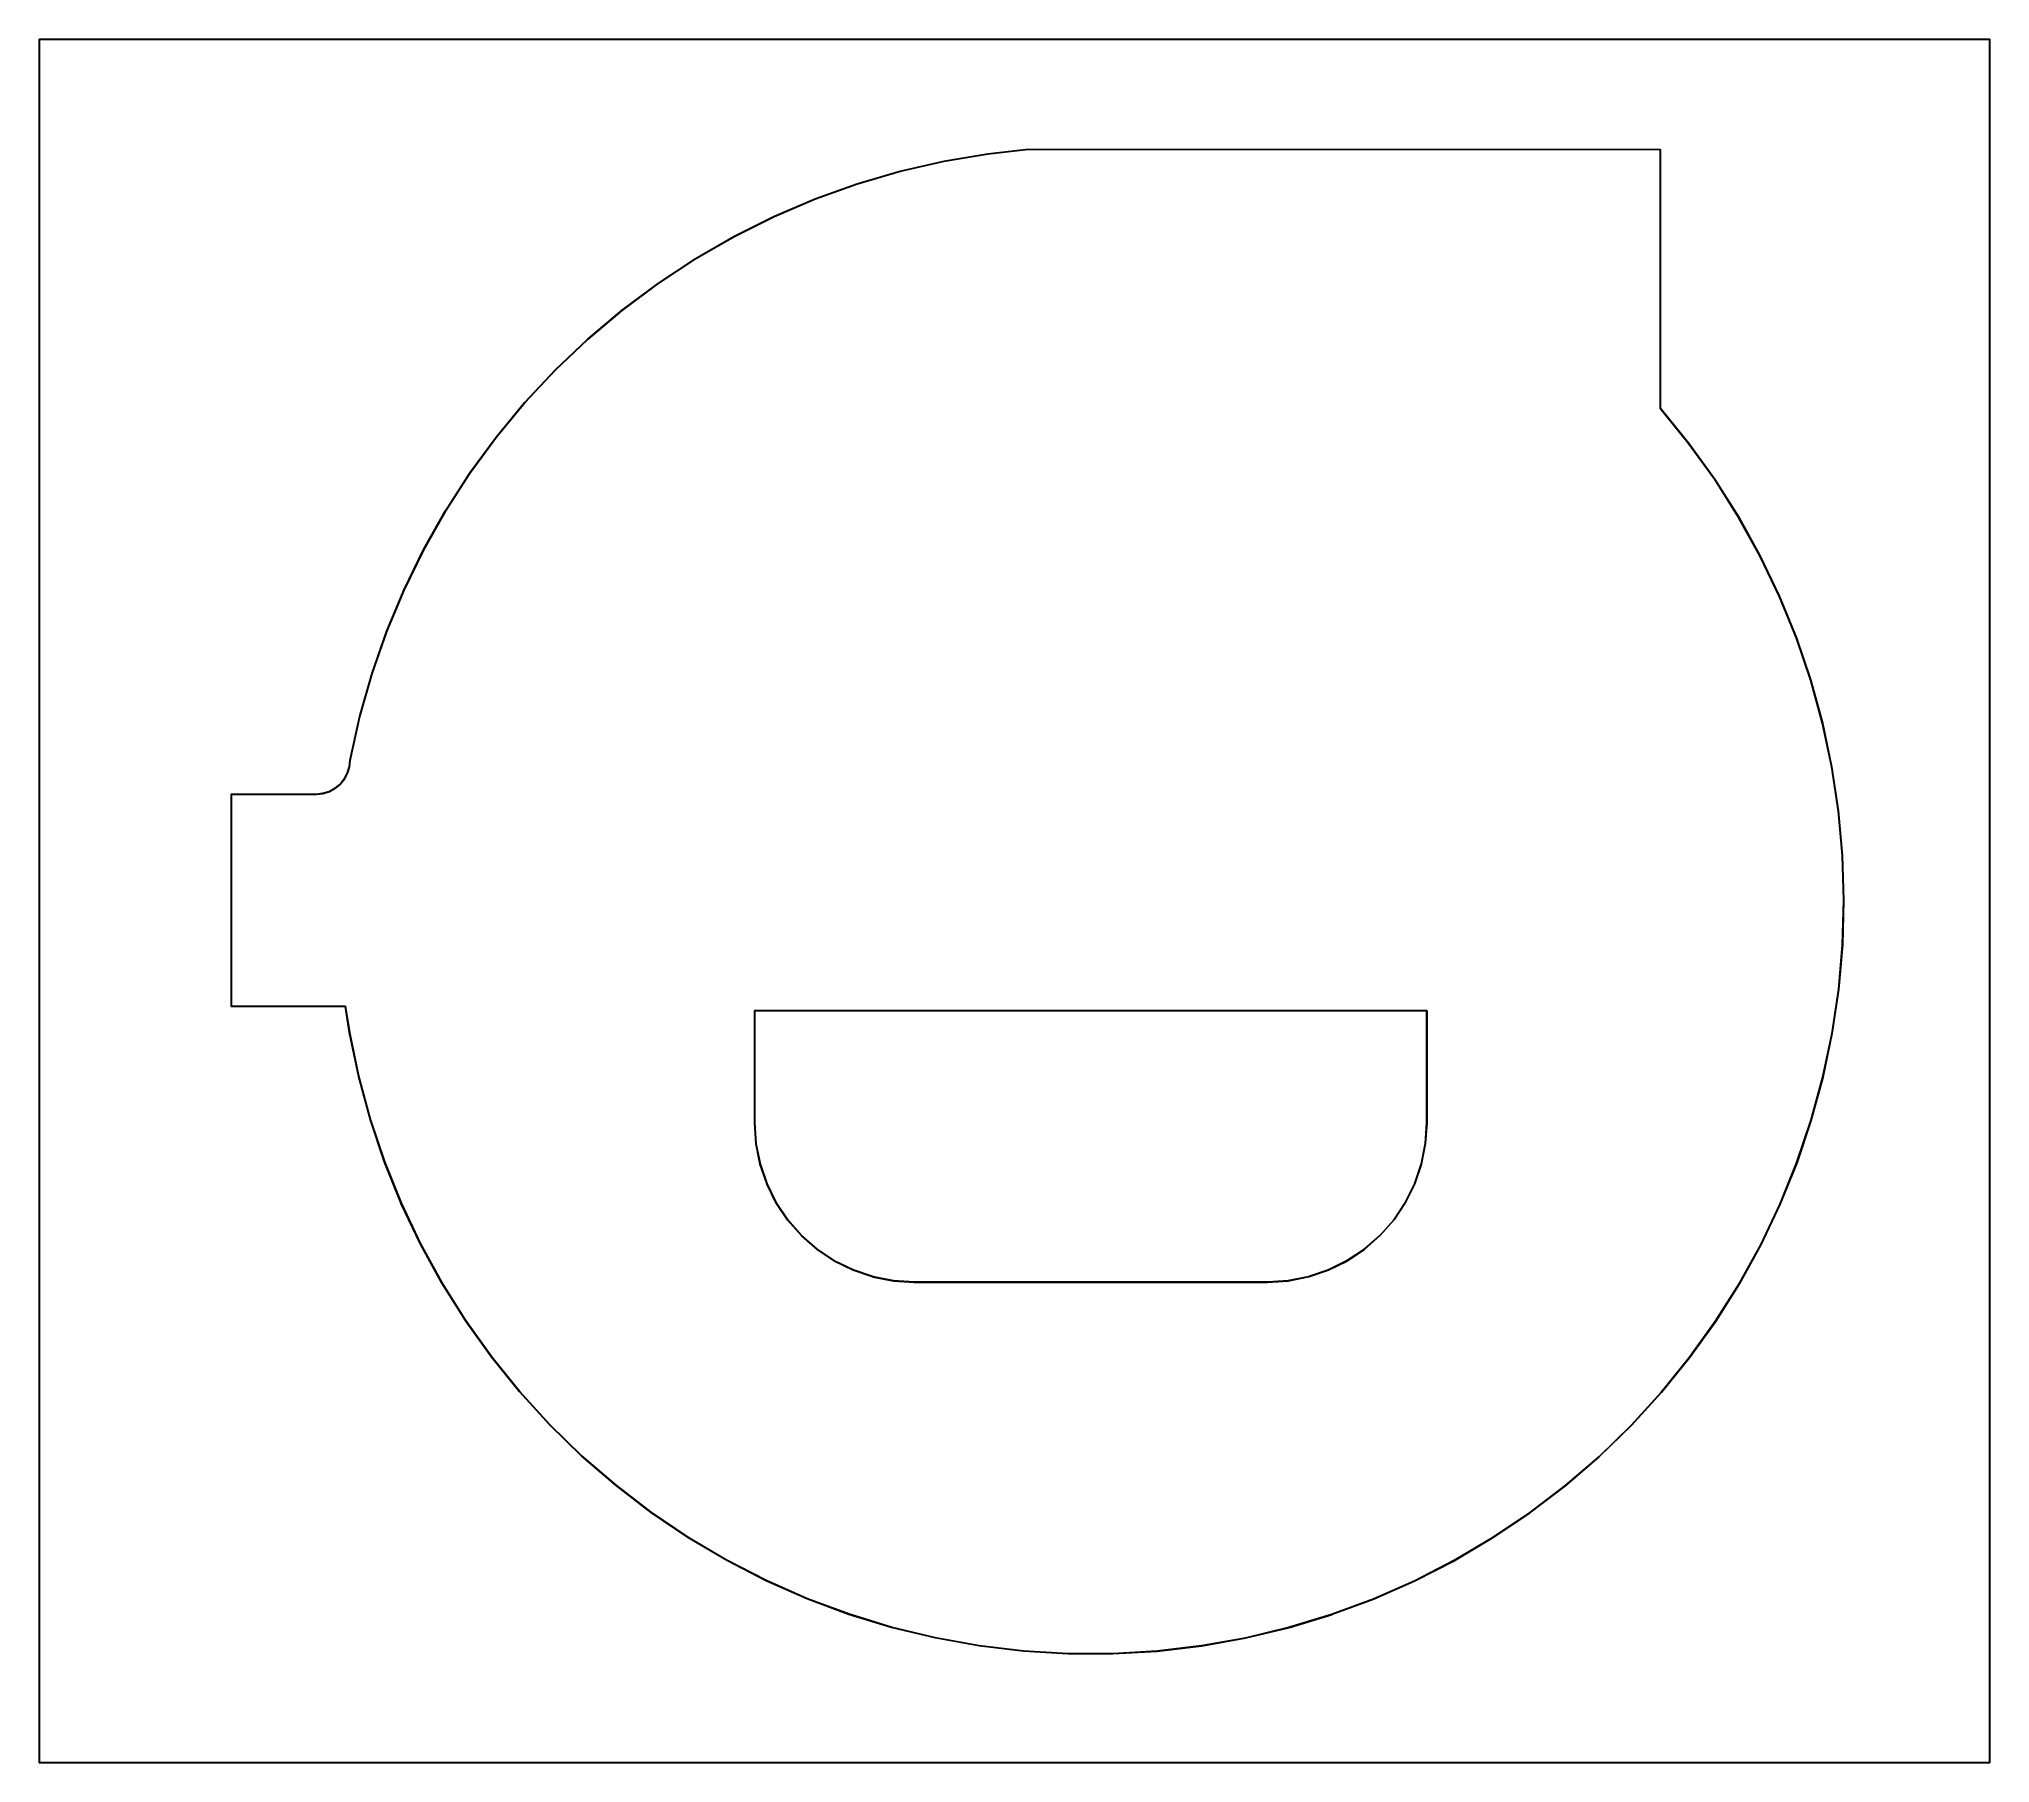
# Model space of a CAD drawing. Extents: x 65 to 180, y -178 to -76.
import ezdxf

# ---------------------------------------------------------------- set-up
doc = ezdxf.new("R2010")
doc.units = 0
doc.header["$MEASUREMENT"] = 0
doc.layers.add('BLACK', color=7, linetype='CONTINUOUS')

msp = doc.modelspace()

# ---------------------------------------------------------------- linework, layer by layer
at = {"layer": 'BLACK', "linetype": 'CONTINUOUS'}
for p, q in [((64.9872, -76.2), (64.9875, -76.1975)), ((64.9873, -76.2006), (64.9872, -76.2)), ((64.9873, -177.799), (64.9873, -76.2006)), ((64.9875, -76.1975), (64.9882, -76.1951)), ((64.9882, -76.1951), (64.9894, -76.1929)), ((64.9894, -76.1929), (64.991, -76.191)), ((64.991, -76.191), (64.9929, -76.1894)), ((64.9929, -76.1894), (64.9951, -76.1882)), ((64.9951, -76.1882), (64.9975, -76.1875)), ((64.9975, -76.1875), (64.9994, -76.1873)), ((64.9994, -76.1873), (65, -76.1872)), ((65, -76.1872), (65.0006, -76.1873)), ((65.0006, -76.1873), (179.999, -76.1873)), ((65.0127, -76.2127), (65.0127, -177.787)), ((179.987, -76.2127), (65.0127, -76.2127)), ((179.987, -177.787), (179.987, -76.2127)), ((179.999, -76.1873), (180, -76.1872)), ((180, -76.1872), (180.001, -76.1873)), ((180.001, -76.1873), (180.002, -76.1875)), ((180.002, -76.1875), (180.005, -76.1882)), ((180.005, -76.1882), (180.007, -76.1894)), ((180.007, -76.1894), (180.009, -76.191)), ((180.009, -76.191), (180.011, -76.1929)), ((180.011, -76.1929), (180.012, -76.1951)), ((180.012, -76.1951), (180.013, -76.1975)), ((180.013, -76.1975), (180.013, -76.2)), ((180.013, -76.2), (180.013, -76.2006)), ((180.013, -76.2006), (180.013, -177.799)), ((120.929, -82.9462), (123.32, -82.6824)), ((123.323, -82.7076), (120.932, -82.9714)), ((123.32, -82.6824), (123.322, -82.6822)), ((123.32, -82.6824), (123.32, -82.6824)), ((123.322, -82.6822), (123.322, -82.6822)), ((123.322, -82.6822), (160.572, -82.693)), ((160.56, -82.7184), (123.323, -82.7076)), ((160.56, -97.9563), (160.56, -82.7184)), ((160.572, -82.693), (160.573, -82.6929)), ((160.573, -82.6929), (160.576, -82.6932)), ((160.576, -82.6932), (160.576, -82.6932)), ((160.576, -82.6932), (160.576, -82.6932)), ((160.576, -82.6932), (160.577, -82.6935)), ((160.577, -82.6935), (160.578, -82.6939)), ((160.578, -82.6939), (160.578, -82.6939)), ((160.578, -82.6939), (160.578, -82.6939)), ((160.578, -82.6939), (160.58, -82.6951)), ((160.58, -82.6951), (160.582, -82.6967)), ((160.582, -82.6967), (160.583, -82.6981)), ((160.583, -82.6981), (160.584, -82.6986)), ((160.584, -82.6986), (160.585, -82.7008)), ((160.585, -82.7008), (160.585, -82.7008)), ((160.585, -82.7008), (160.585, -82.7008)), ((160.585, -82.7008), (160.586, -82.7032)), ((160.586, -82.7032), (160.586, -82.7057)), ((160.586, -82.7057), (160.586, -82.7063)), ((160.586, -82.7063), (160.586, -97.9512)), ((115.755, -83.975), (118.326, -83.384)), ((118.331, -83.4088), (115.761, -83.9997)), ((118.326, -83.384), (118.327, -83.3839)), ((118.327, -83.3838), (120.928, -82.9463)), ((118.327, -83.3839), (118.327, -83.3838)), ((118.327, -83.3838), (118.327, -83.3838)), ((120.932, -82.9714), (118.331, -83.4088)), ((120.928, -82.9463), (120.929, -82.9462)), ((120.928, -82.9463), (120.928, -82.9463)), ((120.928, -82.9463), (120.928, -82.9463)), ((120.928, -82.9463), (120.928, -82.9463)), ((120.929, -82.9462), (120.929, -82.9462)), ((120.929, -82.9462), (120.929, -82.9462)), ((110.74, -85.6091), (113.223, -84.7179)), ((113.231, -84.7419), (110.749, -85.6329)), ((113.223, -84.7176), (115.754, -83.9752)), ((113.223, -84.7177), (113.223, -84.7176)), ((113.223, -84.7176), (113.223, -84.7176)), ((113.223, -84.7176), (113.223, -84.7176)), ((113.223, -84.7179), (113.223, -84.7177)), ((113.223, -84.7179), (113.223, -84.7179)), ((115.761, -83.9997), (113.231, -84.7419)), ((115.754, -83.9752), (115.755, -83.975)), ((115.755, -83.975), (115.755, -83.975)), ((115.755, -83.975), (115.755, -83.975)), ((108.314, -86.6463), (110.739, -85.6094)), ((110.749, -85.6329), (108.324, -86.6695)), ((110.739, -85.6093), (110.74, -85.6091)), ((110.739, -85.6094), (110.739, -85.6093)), ((110.739, -85.6094), (110.739, -85.6094)), ((110.74, -85.6091), (110.74, -85.6091)), ((110.74, -85.6091), (110.74, -85.6091)), ((105.953, -87.8255), (108.313, -86.6466)), ((108.324, -86.6695), (105.965, -87.8481)), ((108.313, -86.6466), (108.314, -86.6463)), ((108.314, -86.6463), (108.314, -86.6463)), ((108.314, -86.6463), (108.314, -86.6463)), ((103.667, -89.1427), (105.953, -87.8259)), ((105.965, -87.8481), (103.68, -89.1645)), ((105.953, -87.8258), (105.953, -87.8255)), ((105.953, -87.8255), (105.953, -87.8255)), ((105.953, -87.8255), (105.953, -87.8255)), ((105.953, -87.8259), (105.953, -87.8258)), ((105.953, -87.8259), (105.953, -87.8259)), ((101.463, -90.5931), (103.667, -89.1431)), ((103.68, -89.1645), (101.477, -90.6141)), ((103.667, -89.1431), (103.667, -89.1427)), ((103.667, -89.1427), (103.667, -89.1427)), ((99.3489, -92.1717), (101.462, -90.5935)), ((101.477, -90.6141), (99.3644, -92.1918)), ((101.462, -90.5935), (101.463, -90.5932)), ((101.462, -90.5935), (101.462, -90.5935)), ((101.463, -90.5932), (101.463, -90.5931)), ((101.463, -90.5931), (101.463, -90.5931)), ((101.463, -90.5931), (101.463, -90.5931)), ((97.332, -93.8729), (99.3483, -92.1721)), ((99.3644, -92.1918), (97.3487, -93.892)), ((99.3483, -92.1721), (99.3488, -92.1717)), ((99.3488, -92.1717), (99.3489, -92.1717)), ((99.3489, -92.1717), (99.3489, -92.1717)), ((95.4196, -95.6907), (97.3314, -93.8734)), ((97.3487, -93.892), (95.4373, -95.7088)), ((97.3314, -93.8734), (97.332, -93.8729)), ((97.332, -93.8729), (97.332, -93.8729)), ((97.332, -93.8729), (97.332, -93.8729)), ((93.6183, -97.6187), (95.419, -95.6912)), ((95.4373, -95.7088), (93.6371, -97.6358)), ((95.419, -95.6912), (95.4195, -95.6907)), ((95.4195, -95.6907), (95.4196, -95.6907)), ((95.4196, -95.6907), (95.4196, -95.6907)), ((91.9346, -99.6502), (93.6178, -97.6193)), ((93.6371, -97.6358), (91.9544, -99.6661)), ((93.6178, -97.6193), (93.6183, -97.6187)), ((93.6183, -97.6187), (93.6183, -97.6187)), ((93.6183, -97.6187), (93.6183, -97.6187)), ((160.56, -97.9568), (160.56, -97.9563)), ((160.56, -97.9569), (160.56, -97.9568)), ((160.561, -97.9582), (160.56, -97.9569)), ((160.56, -97.9569), (160.56, -97.9569)), ((160.561, -97.9606), (160.561, -97.9582)), ((160.562, -97.9628), (160.561, -97.9606)), ((160.563, -97.9637), (160.562, -97.9628)), ((162.226, -100.006), (160.563, -97.9637)), ((160.563, -97.9637), (160.563, -97.9637)), ((160.586, -97.9512), (162.246, -99.9899)), ((90.3743, -101.778), (91.9341, -99.6508)), ((91.9544, -99.6661), (90.395, -101.793)), ((91.9341, -99.6508), (91.9345, -99.6502)), ((91.9345, -99.6502), (91.9346, -99.6502)), ((91.9346, -99.6502), (91.9346, -99.6502)), ((163.765, -102.142), (162.226, -100.006)), ((162.246, -99.9899), (162.246, -99.9899)), ((162.246, -99.9899), (162.246, -99.9901)), ((162.246, -99.9901), (162.247, -99.9904)), ((162.247, -99.9904), (162.247, -99.9905)), ((162.247, -99.9905), (162.247, -99.9905)), ((162.247, -99.9905), (163.786, -102.128)), ((88.9429, -103.994), (90.3738, -101.779)), ((90.395, -101.793), (88.9645, -104.008)), ((90.3738, -101.779), (90.3743, -101.778)), ((90.3743, -101.778), (90.3743, -101.778)), ((90.3743, -101.778), (90.3743, -101.778)), ((165.175, -104.366), (163.765, -102.142)), ((163.786, -102.128), (163.786, -102.128)), ((163.786, -102.128), (163.786, -102.128)), ((163.786, -102.128), (163.787, -102.128)), ((163.787, -102.128), (163.787, -102.128)), ((163.787, -102.128), (163.787, -102.128)), ((163.787, -102.128), (165.197, -104.353)), ((87.6455, -106.292), (88.9425, -103.995)), ((88.9645, -104.008), (87.6678, -106.304)), ((88.9425, -103.995), (88.9429, -103.994)), ((88.9429, -103.994), (88.9429, -103.994)), ((88.9429, -103.994), (88.9429, -103.994)), ((166.45, -106.67), (165.175, -104.366)), ((165.197, -104.353), (165.197, -104.353)), ((165.197, -104.353), (165.197, -104.353)), ((165.197, -104.353), (165.197, -104.354)), ((165.197, -104.354), (165.197, -104.354)), ((165.197, -104.354), (165.197, -104.354)), ((165.197, -104.354), (166.472, -106.658)), ((86.4867, -108.662), (87.6452, -106.293)), ((87.6678, -106.304), (86.5097, -108.673)), ((87.6452, -106.293), (87.6455, -106.292)), ((87.6452, -106.293), (87.6452, -106.293)), ((167.586, -109.046), (166.45, -106.67)), ((166.472, -106.658), (166.473, -106.659)), ((166.473, -106.659), (166.473, -106.659)), ((166.473, -106.659), (166.473, -106.659)), ((166.473, -106.659), (167.609, -109.035)), ((85.4705, -111.097), (86.4864, -108.663)), ((86.5097, -108.673), (85.494, -111.107)), ((86.4864, -108.663), (86.4864, -108.663)), ((86.4864, -108.663), (86.4866, -108.663)), ((86.4866, -108.663), (86.4867, -108.662)), ((86.4867, -108.662), (86.4867, -108.662)), ((86.4867, -108.662), (86.4867, -108.662)), ((168.58, -111.484), (167.586, -109.046)), ((167.609, -109.035), (167.61, -109.036)), ((167.61, -109.036), (167.61, -109.036)), ((167.61, -109.036), (167.61, -109.036)), ((167.61, -109.036), (168.603, -111.475)), ((84.6004, -113.588), (85.4702, -111.098)), ((85.494, -111.107), (84.6245, -113.596)), ((85.4702, -111.098), (85.4704, -111.097)), ((85.4704, -111.097), (85.4704, -111.097)), ((85.4704, -111.097), (85.4705, -111.097)), ((169.427, -113.978), (168.58, -111.484)), ((168.603, -111.475), (168.603, -111.476)), ((168.603, -111.476), (168.603, -111.476)), ((168.603, -111.476), (168.604, -111.476)), ((168.604, -111.476), (169.451, -113.97)), ((83.8797, -116.126), (84.6002, -113.589)), ((84.6245, -113.596), (83.9042, -116.133)), ((84.6002, -113.589), (84.6004, -113.588)), ((84.6004, -113.588), (84.6004, -113.588)), ((170.124, -116.517), (169.427, -113.978)), ((169.451, -113.97), (169.451, -113.97)), ((169.451, -113.97), (169.451, -113.97)), ((169.451, -113.97), (169.451, -113.971)), ((169.451, -113.971), (170.149, -116.51)), ((83.3107, -118.703), (83.8795, -116.127)), ((83.9042, -116.133), (83.3357, -118.708)), ((83.8795, -116.127), (83.8795, -116.127)), ((83.8795, -116.127), (83.8796, -116.127)), ((83.8796, -116.127), (83.8796, -116.127)), ((83.8796, -116.127), (83.8797, -116.127)), ((83.8797, -116.127), (83.8797, -116.126)), ((170.67, -119.093), (170.124, -116.517)), ((170.149, -116.51), (170.149, -116.51)), ((170.149, -116.51), (170.149, -116.511)), ((170.149, -116.511), (170.149, -116.511)), ((170.149, -116.511), (170.149, -116.511)), ((170.149, -116.511), (170.149, -116.511)), ((170.149, -116.511), (170.695, -119.088)), ((82.9783, -119.805), (83.1604, -119.463)), ((83.1834, -119.474), (83.0001, -119.818)), ((83.1604, -119.463), (83.2725, -119.092)), ((83.1838, -119.473), (83.1834, -119.474)), ((83.1843, -119.472), (83.1838, -119.473)), ((83.2972, -119.098), (83.1843, -119.471)), ((83.1843, -119.471), (83.1843, -119.472)), ((83.2725, -119.092), (83.3104, -118.704)), ((83.2974, -119.097), (83.2972, -119.098)), ((83.2976, -119.096), (83.2974, -119.097)), ((83.3357, -118.708), (83.2976, -119.095)), ((83.2976, -119.095), (83.2976, -119.096)), ((83.3104, -118.704), (83.3104, -118.704)), ((83.3104, -118.704), (83.3105, -118.704)), ((83.3105, -118.704), (83.3107, -118.703)), ((83.3105, -118.704), (83.3105, -118.704)), ((83.3105, -118.704), (83.3105, -118.704)), ((83.3105, -118.704), (83.3105, -118.704)), ((171.062, -121.697), (170.67, -119.093)), ((170.695, -119.088), (170.695, -119.088)), ((170.695, -119.088), (170.695, -119.088)), ((170.695, -119.088), (170.695, -119.088)), ((170.695, -119.088), (170.695, -119.089)), ((170.695, -119.089), (170.695, -119.089)), ((170.695, -119.089), (171.087, -121.693)), ((76.3103, -120.706), (76.3106, -120.703)), ((76.3104, -120.706), (76.3103, -120.706)), ((76.3104, -133.205), (76.3104, -120.706)), ((76.3106, -120.703), (76.3113, -120.701)), ((76.3113, -120.701), (76.3125, -120.699)), ((76.3125, -120.699), (76.3141, -120.697)), ((76.3141, -120.697), (76.316, -120.695)), ((76.316, -120.695), (76.3182, -120.694)), ((76.3182, -120.694), (76.3206, -120.693)), ((76.3206, -120.693), (76.3225, -120.693)), ((76.3225, -120.693), (76.3231, -120.693)), ((76.3231, -120.693), (76.3237, -120.693)), ((76.3237, -120.693), (81.323, -120.693)), ((81.3237, -120.718), (76.3358, -120.718)), ((76.3358, -120.718), (76.3358, -133.193)), ((81.323, -120.693), (81.3364, -120.693)), ((81.3371, -120.718), (81.3237, -120.718)), ((81.3237, -120.718), (81.3237, -120.718)), ((81.3364, -120.693), (81.7227, -120.652)), ((81.3376, -120.718), (81.3371, -120.718)), ((81.3382, -120.718), (81.3376, -120.718)), ((81.3384, -120.718), (81.3382, -120.718)), ((81.7266, -120.677), (81.3384, -120.718)), ((81.7227, -120.652), (82.0932, -120.538)), ((81.7277, -120.677), (81.7266, -120.677)), ((81.7288, -120.677), (81.7277, -120.677)), ((81.729, -120.677), (81.7288, -120.677)), ((82.1019, -120.562), (81.729, -120.677)), ((82.0932, -120.538), (82.4343, -120.353)), ((82.1029, -120.561), (82.1019, -120.562)), ((82.104, -120.561), (82.1029, -120.561)), ((82.1042, -120.561), (82.104, -120.561)), ((82.4475, -120.375), (82.1042, -120.561)), ((82.4343, -120.353), (82.7332, -120.106)), ((82.4485, -120.374), (82.4475, -120.375)), ((82.4494, -120.374), (82.4485, -120.374)), ((82.4496, -120.374), (82.4494, -120.374)), ((82.7503, -120.125), (82.4496, -120.374)), ((82.7332, -120.106), (82.9783, -119.805)), ((82.7512, -120.124), (82.7503, -120.125)), ((82.752, -120.123), (82.7512, -120.124)), ((82.7521, -120.123), (82.752, -120.123)), ((82.9988, -119.82), (82.7521, -120.123)), ((82.9994, -119.82), (82.9988, -119.82)), ((83.0001, -119.819), (82.9994, -119.82)), ((83.0001, -119.818), (83.0001, -119.819)), ((171.299, -124.319), (171.062, -121.697)), ((171.087, -121.693), (171.087, -121.693)), ((171.087, -121.693), (171.087, -121.693)), ((171.087, -121.693), (171.087, -121.694)), ((171.087, -121.694), (171.087, -121.694)), ((171.087, -121.694), (171.087, -121.694)), ((171.087, -121.694), (171.324, -124.317)), ((171.38, -126.951), (171.299, -124.319)), ((171.324, -124.317), (171.324, -124.317)), ((171.324, -124.317), (171.324, -124.318)), ((171.324, -124.318), (171.324, -124.318)), ((171.324, -124.318), (171.324, -124.318)), ((171.324, -124.318), (171.324, -124.318)), ((171.324, -124.318), (171.406, -126.951)), ((171.305, -129.583), (171.38, -126.951)), ((171.406, -126.951), (171.33, -129.584)), ((171.406, -126.951), (171.406, -126.951)), ((171.406, -126.951), (171.406, -126.951)), ((171.406, -126.951), (171.406, -126.951)), ((171.074, -132.206), (171.305, -129.583)), ((171.33, -129.585), (171.099, -132.209)), ((171.33, -129.584), (171.33, -129.585)), ((171.33, -129.585), (171.33, -129.585)), ((171.33, -129.585), (171.33, -129.585)), ((170.687, -134.811), (171.074, -132.206)), ((171.099, -132.209), (170.712, -134.815)), ((171.099, -132.209), (171.099, -132.209)), ((171.099, -132.209), (171.099, -132.209)), ((171.099, -132.209), (171.099, -132.209)), ((76.3103, -133.206), (76.3104, -133.205)), ((76.3106, -133.208), (76.3103, -133.206)), ((76.3113, -133.211), (76.3106, -133.208)), ((76.3125, -133.213), (76.3113, -133.211)), ((76.3141, -133.215), (76.3125, -133.213)), ((76.316, -133.216), (76.3141, -133.215)), ((76.3182, -133.217), (76.316, -133.216)), ((76.3206, -133.218), (76.3182, -133.217)), ((76.3225, -133.218), (76.3206, -133.218)), ((76.3231, -133.218), (76.3225, -133.218)), ((76.3237, -133.218), (76.3231, -133.218)), ((83.0321, -133.218), (76.3237, -133.218)), ((76.3358, -133.193), (83.0437, -133.193)), ((83.2776, -134.759), (83.0321, -133.218)), ((83.0437, -133.193), (83.0456, -133.193)), ((83.0456, -133.193), (83.048, -133.194)), ((83.048, -133.194), (83.0502, -133.195)), ((83.0502, -133.195), (83.0521, -133.197)), ((83.0521, -133.197), (83.0537, -133.199)), ((83.0537, -133.199), (83.0549, -133.201)), ((83.0549, -133.201), (83.0556, -133.203)), ((83.0556, -133.203), (83.0558, -133.206)), ((83.0558, -133.206), (83.0558, -133.206)), ((83.0558, -133.206), (83.0558, -133.206)), ((83.0558, -133.206), (83.056, -133.207)), ((83.056, -133.207), (83.0562, -133.208)), ((83.0562, -133.208), (83.3026, -134.755)), ((107.171, -133.469), (107.172, -133.467)), ((107.171, -133.47), (107.171, -133.469)), ((107.171, -140.073), (107.171, -133.47)), ((107.172, -133.464), (107.173, -133.462)), ((107.172, -133.467), (107.172, -133.464)), ((107.173, -133.462), (107.175, -133.46)), ((107.175, -133.46), (107.177, -133.459)), ((107.177, -133.459), (107.179, -133.457)), ((107.179, -133.457), (107.182, -133.457)), ((107.182, -133.457), (107.183, -133.457)), ((107.183, -133.457), (107.184, -133.457)), ((107.184, -133.457), (107.185, -133.457)), ((107.185, -133.457), (146.807, -133.457)), ((107.197, -133.482), (107.197, -140.074)), ((146.795, -133.482), (107.197, -133.482)), ((146.795, -140.073), (146.795, -133.482)), ((146.807, -133.457), (146.808, -133.457)), ((146.808, -133.457), (146.809, -133.457)), ((146.809, -133.457), (146.811, -133.457)), ((146.811, -133.457), (146.813, -133.457)), ((146.813, -133.457), (146.815, -133.459)), ((146.815, -133.459), (146.817, -133.46)), ((146.817, -133.46), (146.819, -133.462)), ((146.819, -133.462), (146.82, -133.464)), ((146.82, -133.464), (146.821, -133.467)), ((146.821, -133.467), (146.821, -133.469)), ((146.821, -133.469), (146.821, -133.47)), ((146.821, -133.47), (146.821, -140.074)), ((83.2777, -134.76), (83.2776, -134.759)), ((83.2776, -134.759), (83.2776, -134.759)), ((83.8147, -137.338), (83.2777, -134.76)), ((83.3026, -134.755), (83.8395, -137.333)), ((170.147, -137.388), (170.687, -134.811)), ((170.712, -134.816), (170.172, -137.394)), ((170.712, -134.815), (170.712, -134.816)), ((170.712, -134.816), (170.712, -134.816)), ((170.712, -134.816), (170.712, -134.816)), ((83.8148, -137.339), (83.8147, -137.338)), ((83.8147, -137.338), (83.8147, -137.338)), ((83.8147, -137.338), (83.8147, -137.338)), ((84.5038, -139.881), (83.8148, -137.339)), ((83.8395, -137.333), (84.5282, -139.874)), ((169.455, -139.929), (170.147, -137.388)), ((170.172, -137.394), (169.48, -139.936)), ((170.172, -137.394), (170.172, -137.394)), ((170.172, -137.394), (170.172, -137.394)), ((170.172, -137.394), (170.172, -137.394)), ((84.5039, -139.882), (84.5038, -139.881)), ((84.5038, -139.881), (84.5038, -139.881)), ((84.5038, -139.881), (84.5038, -139.881)), ((84.504, -139.882), (84.5039, -139.882)), ((85.3426, -142.379), (84.504, -139.882)), ((84.504, -139.882), (84.504, -139.882)), ((84.5282, -139.874), (85.3665, -142.37)), ((107.171, -140.081), (107.171, -140.073)), ((107.171, -140.073), (107.171, -140.073)), ((107.171, -140.082), (107.171, -140.081)), ((107.253, -141.309), (107.171, -140.082)), ((107.171, -140.082), (107.171, -140.082)), ((107.197, -140.074), (107.197, -140.074)), ((107.197, -140.074), (107.197, -140.081)), ((107.197, -140.081), (107.278, -141.306)), ((146.715, -141.298), (146.795, -140.073)), ((146.821, -140.074), (146.74, -141.301)), ((146.821, -140.074), (146.821, -140.074)), ((168.614, -142.424), (169.455, -139.929)), ((169.479, -139.936), (168.638, -142.432)), ((169.48, -139.936), (169.479, -139.936)), ((169.479, -139.936), (169.479, -139.936)), ((169.479, -139.936), (169.479, -139.936)), ((107.253, -141.31), (107.253, -141.309)), ((107.494, -142.516), (107.253, -141.31)), ((107.278, -141.306), (107.519, -142.51)), ((146.476, -142.502), (146.715, -141.298)), ((146.74, -141.302), (146.5, -142.508)), ((146.74, -141.301), (146.74, -141.302)), ((85.3427, -142.379), (85.3426, -142.379)), ((85.3426, -142.379), (85.3426, -142.379)), ((85.3426, -142.379), (85.3426, -142.379)), ((85.3428, -142.38), (85.3427, -142.379)), ((86.3279, -144.822), (85.3428, -142.38)), ((85.3428, -142.38), (85.3428, -142.38)), ((85.3665, -142.37), (86.3514, -144.812)), ((107.494, -142.517), (107.494, -142.516)), ((107.891, -143.681), (107.494, -142.517)), ((107.519, -142.51), (107.914, -143.672)), ((146.081, -143.665), (146.476, -142.502)), ((146.5, -142.51), (146.105, -143.674)), ((146.5, -142.508), (146.5, -142.509)), ((146.5, -142.509), (146.5, -142.51)), ((167.626, -144.865), (168.614, -142.424)), ((168.637, -142.433), (167.649, -144.874)), ((168.638, -142.432), (168.637, -142.433)), ((168.637, -142.433), (168.637, -142.433)), ((168.637, -142.433), (168.637, -142.433)), ((107.891, -143.683), (107.891, -143.681)), ((108.436, -144.785), (107.891, -143.683)), ((107.914, -143.672), (108.458, -144.773)), ((145.538, -144.766), (146.081, -143.665)), ((146.104, -143.675), (145.56, -144.778)), ((146.105, -143.674), (146.104, -143.675)), ((86.328, -144.822), (86.3279, -144.822)), ((86.3279, -144.822), (86.3279, -144.822)), ((86.3282, -144.823), (86.328, -144.822)), ((87.4565, -147.203), (86.3282, -144.823)), ((86.3514, -144.812), (87.4793, -147.192)), ((108.436, -144.786), (108.436, -144.785)), ((108.437, -144.786), (108.436, -144.786)), ((109.12, -145.808), (108.437, -144.786)), ((108.458, -144.773), (109.141, -145.793)), ((144.856, -145.787), (145.538, -144.766)), ((145.56, -144.779), (144.877, -145.801)), ((145.56, -144.778), (145.56, -144.779)), ((166.495, -147.242), (167.626, -144.865)), ((167.649, -144.875), (166.518, -147.254)), ((167.649, -144.874), (167.649, -144.875)), ((167.649, -144.875), (167.649, -144.875)), ((167.649, -144.875), (167.649, -144.875)), ((109.121, -145.809), (109.12, -145.808)), ((109.933, -146.733), (109.121, -145.809)), ((109.141, -145.793), (109.951, -146.715)), ((144.046, -146.71), (144.856, -145.787)), ((144.876, -145.803), (144.065, -146.727)), ((144.877, -145.801), (144.876, -145.803)), ((144.876, -145.803), (144.876, -145.803)), ((87.4568, -147.204), (87.4565, -147.203)), ((87.4565, -147.203), (87.4565, -147.203)), ((87.4565, -147.203), (87.4565, -147.203)), ((88.7243, -149.513), (87.4568, -147.204)), ((87.4793, -147.192), (88.7464, -149.5)), ((109.934, -146.734), (109.933, -146.733)), ((109.933, -146.733), (109.933, -146.733)), ((110.859, -147.544), (109.934, -146.734)), ((109.951, -146.715), (110.875, -147.524)), ((143.123, -147.519), (144.046, -146.71)), ((144.064, -146.728), (143.14, -147.539)), ((144.065, -146.727), (144.064, -146.728)), ((144.064, -146.728), (144.064, -146.728)), ((110.86, -147.545), (110.859, -147.544)), ((111.883, -148.227), (110.86, -147.545)), ((110.875, -147.524), (111.896, -148.205)), ((111.884, -148.228), (111.883, -148.227)), ((112.987, -148.77), (111.884, -148.228)), ((111.884, -148.228), (111.884, -148.228)), ((111.896, -148.205), (112.998, -148.747)), ((141.002, -148.744), (142.103, -148.201)), ((142.115, -148.224), (141.012, -148.767)), ((142.103, -148.201), (143.123, -147.519)), ((142.116, -148.223), (142.115, -148.224)), ((143.138, -147.54), (142.116, -148.223)), ((143.14, -147.539), (143.138, -147.54)), ((165.225, -149.549), (166.495, -147.242)), ((166.517, -147.254), (165.247, -149.562)), ((166.518, -147.254), (166.517, -147.254)), ((166.517, -147.254), (166.517, -147.254)), ((166.517, -147.254), (166.517, -147.254)), ((88.7247, -149.513), (88.7243, -149.513)), ((88.7243, -149.513), (88.7243, -149.513)), ((88.7243, -149.513), (88.7243, -149.513)), ((90.1268, -151.743), (88.7247, -149.513)), ((88.7464, -149.5), (90.1481, -151.729)), ((112.989, -148.771), (112.987, -148.77)), ((114.153, -149.165), (112.989, -148.771)), ((112.998, -148.747), (114.161, -149.141)), ((114.155, -149.166), (114.153, -149.165)), ((115.361, -149.404), (114.155, -149.166)), ((114.161, -149.141), (115.365, -149.379)), ((115.363, -149.405), (115.361, -149.404)), ((116.589, -149.484), (115.363, -149.405)), ((115.365, -149.379), (116.591, -149.459)), ((137.164, -149.481), (116.589, -149.484)), ((116.589, -149.484), (116.589, -149.484)), ((116.591, -149.459), (137.165, -149.455)), ((137.41, -149.484), (137.164, -149.481)), ((137.165, -149.455), (137.165, -149.455)), ((137.165, -149.455), (137.41, -149.459)), ((137.41, -149.459), (138.635, -149.378)), ((137.411, -149.484), (137.41, -149.484)), ((137.41, -149.484), (137.41, -149.484)), ((138.638, -149.404), (137.411, -149.484)), ((138.635, -149.378), (139.839, -149.139)), ((138.639, -149.403), (138.638, -149.404)), ((139.845, -149.164), (138.639, -149.403)), ((139.839, -149.139), (141.002, -148.744)), ((139.847, -149.163), (139.845, -149.164)), ((141.011, -148.768), (139.847, -149.163)), ((139.847, -149.163), (139.847, -149.163)), ((141.012, -148.767), (141.011, -148.768)), ((141.012, -148.767), (141.012, -148.767)), ((163.82, -151.776), (165.225, -149.549)), ((165.246, -149.562), (163.842, -151.79)), ((165.247, -149.562), (165.246, -149.562)), ((165.246, -149.562), (165.246, -149.562)), ((165.246, -149.562), (165.246, -149.562)), ((165.247, -149.562), (165.247, -149.562)), ((165.247, -149.562), (165.247, -149.562)), ((90.127, -151.743), (90.1268, -151.743)), ((90.1268, -151.743), (90.1268, -151.743)), ((90.1268, -151.743), (90.1268, -151.743)), ((90.1272, -151.744), (90.127, -151.743)), ((91.6591, -153.886), (90.1272, -151.744)), ((90.1272, -151.744), (90.1272, -151.744)), ((90.1481, -151.729), (91.6796, -153.871)), ((162.286, -153.916), (163.82, -151.776)), ((163.841, -151.791), (162.306, -153.932)), ((163.842, -151.79), (163.841, -151.79)), ((163.841, -151.79), (163.841, -151.791)), ((163.841, -151.791), (163.841, -151.791)), ((163.841, -151.791), (163.841, -151.791)), ((163.841, -151.791), (163.841, -151.791)), ((91.6596, -153.887), (91.6591, -153.886)), ((91.6591, -153.886), (91.6591, -153.886)), ((91.6591, -153.886), (91.6591, -153.886)), ((93.3159, -155.935), (91.6596, -153.887)), ((91.6796, -153.871), (93.3354, -155.919)), ((160.628, -155.962), (162.286, -153.916)), ((162.306, -153.932), (160.647, -155.978)), ((162.306, -153.932), (162.306, -153.932)), ((162.306, -153.932), (162.306, -153.932)), ((162.306, -153.932), (162.306, -153.932)), ((93.3163, -155.936), (93.3159, -155.935)), ((93.3159, -155.935), (93.3159, -155.935)), ((93.3159, -155.935), (93.3159, -155.935)), ((95.0912, -157.882), (93.3163, -155.936)), ((93.3354, -155.919), (95.1097, -157.864)), ((158.851, -157.905), (160.628, -155.962)), ((160.647, -155.979), (158.869, -157.923)), ((160.647, -155.978), (160.647, -155.979)), ((160.647, -155.979), (160.647, -155.979)), ((160.647, -155.979), (160.647, -155.979)), ((95.0917, -157.882), (95.0912, -157.882)), ((95.0912, -157.882), (95.0912, -157.882)), ((95.0912, -157.882), (95.0912, -157.882)), ((96.9788, -159.72), (95.0917, -157.882)), ((95.1097, -157.864), (96.9963, -159.701)), ((156.962, -159.74), (158.851, -157.905)), ((158.869, -157.923), (156.979, -159.758)), ((158.869, -157.923), (158.869, -157.923)), ((158.869, -157.923), (158.869, -157.923)), ((158.869, -157.923), (158.869, -157.923)), ((96.9789, -159.72), (96.9788, -159.72)), ((96.9788, -159.72), (96.9788, -159.72)), ((96.9794, -159.72), (96.9789, -159.72)), ((98.9721, -161.443), (96.9794, -159.72)), ((96.9963, -159.701), (98.9885, -161.423)), ((154.967, -161.459), (156.962, -159.74)), ((156.979, -159.759), (154.984, -161.478)), ((156.979, -159.758), (156.979, -159.758)), ((156.979, -159.758), (156.979, -159.758)), ((156.979, -159.758), (156.979, -159.759)), ((156.979, -159.759), (156.979, -159.759)), ((156.979, -159.759), (156.979, -159.759)), ((98.9722, -161.443), (98.9721, -161.443)), ((98.9725, -161.443), (98.9722, -161.443)), ((98.9722, -161.443), (98.9722, -161.443)), ((98.9727, -161.443), (98.9725, -161.443)), ((101.064, -163.044), (98.9727, -161.443)), ((98.9727, -161.443), (98.9727, -161.443)), ((98.9885, -161.423), (101.079, -163.024)), ((152.875, -163.057), (154.967, -161.459)), ((154.983, -161.479), (152.89, -163.077)), ((154.984, -161.478), (154.983, -161.479)), ((154.983, -161.479), (154.983, -161.479)), ((154.983, -161.479), (154.983, -161.479)), ((154.983, -161.479), (154.983, -161.479)), ((154.984, -161.478), (154.984, -161.478)), ((101.065, -163.045), (101.064, -163.044)), ((101.064, -163.044), (101.064, -163.044)), ((101.064, -163.044), (101.064, -163.044)), ((103.247, -164.519), (101.065, -163.045)), ((101.065, -163.045), (101.065, -163.045)), ((101.065, -163.045), (101.065, -163.045)), ((101.079, -163.024), (103.261, -164.498)), ((150.691, -164.528), (152.875, -163.057)), ((152.889, -163.078), (150.704, -164.549)), ((152.89, -163.077), (152.889, -163.078)), ((152.889, -163.078), (152.889, -163.078)), ((152.889, -163.078), (152.889, -163.078)), ((103.248, -164.519), (103.247, -164.519)), ((103.247, -164.519), (103.247, -164.519)), ((103.247, -164.519), (103.247, -164.519)), ((105.514, -165.862), (103.248, -164.519)), ((103.248, -164.519), (103.248, -164.519)), ((103.248, -164.519), (103.248, -164.519)), ((103.261, -164.498), (105.527, -165.839)), ((148.423, -165.867), (150.691, -164.528)), ((150.704, -164.55), (148.436, -165.889)), ((150.704, -164.549), (150.704, -164.55)), ((150.704, -164.55), (150.704, -164.55)), ((150.704, -164.55), (150.704, -164.55)), ((105.515, -165.862), (105.514, -165.862)), ((105.514, -165.862), (105.514, -165.862)), ((105.514, -165.862), (105.514, -165.862)), ((107.857, -167.067), (105.515, -165.862)), ((105.515, -165.862), (105.515, -165.862)), ((105.515, -165.862), (105.515, -165.862)), ((105.527, -165.839), (107.868, -167.045)), ((146.08, -167.069), (148.423, -165.867)), ((148.435, -165.889), (146.092, -167.092)), ((148.436, -165.889), (148.435, -165.889)), ((148.435, -165.889), (148.435, -165.889)), ((148.435, -165.889), (148.435, -165.889)), ((107.858, -167.068), (107.857, -167.067)), ((107.857, -167.067), (107.857, -167.067)), ((107.857, -167.067), (107.857, -167.067)), ((110.267, -168.132), (107.858, -167.068)), ((107.868, -167.045), (110.277, -168.109)), ((143.671, -168.13), (146.08, -167.069)), ((146.091, -167.092), (143.68, -168.154)), ((146.092, -167.092), (146.091, -167.092)), ((146.091, -167.092), (146.091, -167.092)), ((146.091, -167.092), (146.091, -167.092)), ((146.091, -167.092), (146.091, -167.092)), ((146.092, -167.092), (146.092, -167.092)), ((110.268, -168.132), (110.267, -168.132)), ((110.267, -168.132), (110.267, -168.132)), ((110.267, -168.132), (110.267, -168.132)), ((110.267, -168.132), (110.267, -168.132)), ((112.736, -169.052), (110.268, -168.132)), ((110.268, -168.132), (110.268, -168.132)), ((110.277, -168.109), (112.744, -169.028)), ((115.255, -169.824), (112.736, -169.052)), ((112.736, -169.052), (112.736, -169.052)), ((112.736, -169.052), (112.736, -169.052)), ((112.736, -169.052), (112.736, -169.052)), ((112.744, -169.028), (115.262, -169.8)), ((138.683, -169.815), (141.202, -169.046)), ((141.21, -169.071), (138.69, -169.839)), ((141.202, -169.046), (143.671, -168.13)), ((143.68, -168.154), (141.21, -169.07)), ((141.21, -169.07), (141.21, -169.07)), ((141.21, -169.07), (141.21, -169.07)), ((141.21, -169.07), (141.21, -169.071)), ((141.21, -169.071), (141.21, -169.071)), ((141.21, -169.071), (141.21, -169.071)), ((143.68, -168.154), (143.68, -168.154)), ((143.68, -168.154), (143.68, -168.154)), ((143.68, -168.154), (143.68, -168.154)), ((143.68, -168.154), (143.68, -168.154)), ((143.68, -168.154), (143.68, -168.154)), ((115.256, -169.824), (115.255, -169.824)), ((115.255, -169.824), (115.255, -169.824)), ((115.255, -169.824), (115.255, -169.824)), ((117.815, -170.445), (115.256, -169.824)), ((115.262, -169.8), (117.821, -170.42)), ((136.124, -170.432), (138.683, -169.815)), ((138.69, -169.839), (136.129, -170.457)), ((138.69, -169.839), (138.69, -169.839)), ((138.69, -169.839), (138.69, -169.839)), ((138.69, -169.839), (138.69, -169.839)), ((138.69, -169.839), (138.69, -169.839)), ((138.69, -169.839), (138.69, -169.839)), ((117.816, -170.445), (117.815, -170.445)), ((117.815, -170.445), (117.815, -170.445)), ((117.815, -170.445), (117.815, -170.445)), ((120.408, -170.914), (117.816, -170.445)), ((117.821, -170.42), (120.412, -170.888)), ((120.409, -170.914), (120.408, -170.914)), ((120.408, -170.914), (120.408, -170.914)), ((120.408, -170.914), (120.408, -170.914)), ((123.024, -171.227), (120.409, -170.914)), ((120.412, -170.888), (123.027, -171.202)), ((123.025, -171.227), (123.024, -171.227)), ((123.024, -171.227), (123.024, -171.227)), ((123.024, -171.227), (123.024, -171.227)), ((123.024, -171.227), (123.024, -171.227)), ((125.654, -171.385), (123.025, -171.227)), ((123.025, -171.227), (123.025, -171.227)), ((123.027, -171.202), (125.655, -171.36)), ((125.655, -171.385), (125.654, -171.385)), ((125.654, -171.385), (125.654, -171.385)), ((125.654, -171.385), (125.654, -171.385)), ((125.655, -171.36), (128.288, -171.361)), ((128.289, -171.387), (125.655, -171.385)), ((128.288, -171.361), (130.917, -171.207)), ((130.919, -171.232), (128.289, -171.387)), ((128.289, -171.387), (128.289, -171.387)), ((128.289, -171.387), (128.289, -171.387)), ((128.289, -171.387), (128.289, -171.387)), ((130.917, -171.207), (133.532, -170.897)), ((133.535, -170.922), (130.919, -171.232)), ((130.919, -171.232), (130.919, -171.232)), ((130.919, -171.232), (130.919, -171.232)), ((130.919, -171.232), (130.919, -171.232)), ((133.532, -170.897), (136.124, -170.432)), ((133.536, -170.922), (133.535, -170.922)), ((133.535, -170.922), (133.535, -170.922)), ((133.535, -170.922), (133.535, -170.922)), ((136.128, -170.457), (133.536, -170.922)), ((136.129, -170.457), (136.128, -170.457)), ((136.128, -170.457), (136.128, -170.457)), ((136.128, -170.457), (136.128, -170.457)), ((136.129, -170.457), (136.129, -170.457)), ((136.129, -170.457), (136.129, -170.457)), ((64.9872, -177.8), (64.9873, -177.799)), ((64.9875, -177.802), (64.9872, -177.8)), ((64.9882, -177.805), (64.9875, -177.802)), ((64.9894, -177.807), (64.9882, -177.805)), ((64.991, -177.809), (64.9894, -177.807)), ((64.9929, -177.811), (64.991, -177.809)), ((64.9951, -177.812), (64.9929, -177.811)), ((64.9975, -177.813), (64.9951, -177.812)), ((65, -177.813), (64.9975, -177.813)), ((65.0006, -177.813), (65, -177.813)), ((179.999, -177.813), (65.0006, -177.813)), ((65.0127, -177.787), (179.987, -177.787)), ((180, -177.813), (179.999, -177.813)), ((180.002, -177.813), (180, -177.813)), ((180.005, -177.812), (180.002, -177.813)), ((180.007, -177.811), (180.005, -177.812)), ((180.009, -177.809), (180.007, -177.811)), ((180.011, -177.807), (180.009, -177.809)), ((180.012, -177.805), (180.011, -177.807)), ((180.013, -177.802), (180.012, -177.805)), ((180.013, -177.799), (180.013, -177.8)), ((180.013, -177.8), (180.013, -177.801)), ((180.013, -177.801), (180.013, -177.801)), ((180.013, -177.801), (180.013, -177.802))]:
    msp.add_line(p, q, dxfattribs=at)

doc.saveas('drawing.dxf')
